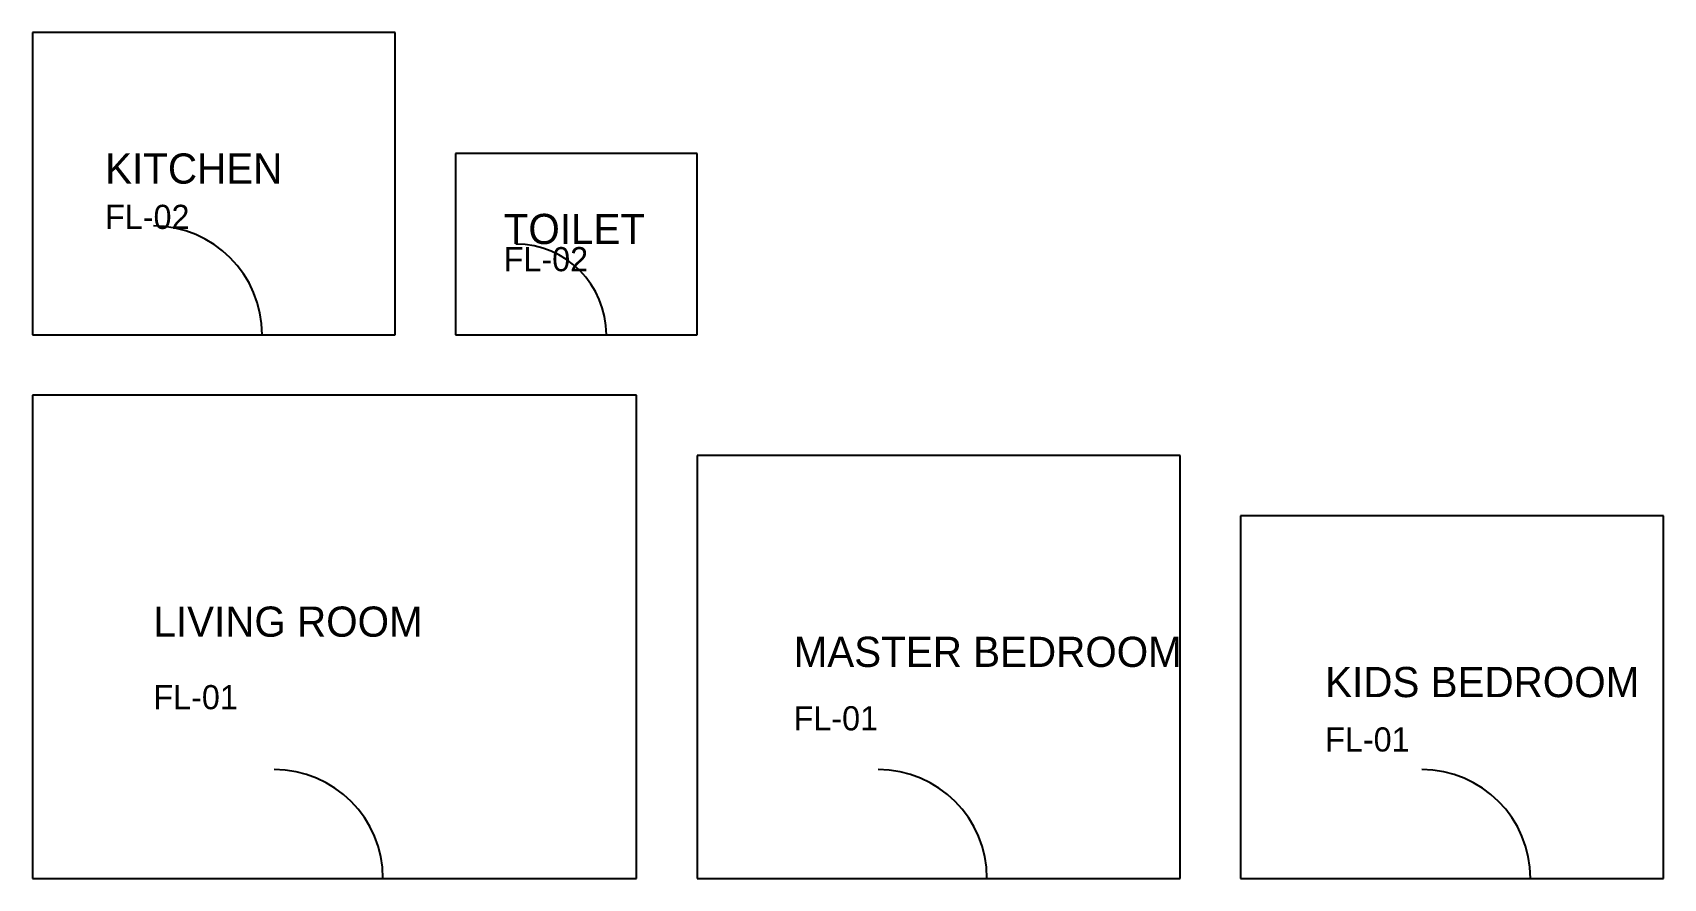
# Model space of a CAD drawing. Header units: millimetres. Extents: x 0 to 13500, y 0 to 7000.
import ezdxf

# ---------------------------------------------------------------- set-up
doc = ezdxf.new("R2010")
doc.units = ezdxf.units.MM

# ---------------------------------------------------------------- blocks, each defined once
blk = doc.blocks.new('MY_DOOR_900_V1')
blk.add_line((0, 0), (900, 0))
blk.add_arc((0, 0), 900, 0, 90)
blk = doc.blocks.new('TOILET_DOOR_750')
blk.add_line((0, 0), (750, 0))
blk.add_arc((0, 0), 750, 0, 90)

msp = doc.modelspace()

# ---------------------------------------------------------------- linework, layer by layer
at = {"layer": 'CIVIL_BRICK_WALL'}
for p, q in [((3000, 7000), (0, 7000)), ((0, 7000), (0, 4500)), ((3000, 4500), (3000, 7000)), ((5500, 6000), (3500, 6000)), ((3500, 6000), (3500, 4500)), ((5500, 4500), (5500, 6000)), ((0, 4500), (3000, 4500)), ((3500, 4500), (5500, 4500)), ((5000, 4000), (0, 4000)), ((0, 4000), (0, 0)), ((5000, 0), (5000, 4000)), ((9500, 3500), (5500, 3500)), ((5500, 3500), (5500, 0)), ((9500, 0), (9500, 3500)), ((13500, 3000), (10000, 3000)), ((10000, 3000), (10000, 0)), ((13500, 0), (13500, 3000)), ((0, 0), (5000, 0)), ((5500, 0), (9500, 0)), ((10000, 0), (13500, 0))]:
    msp.add_line(p, q, dxfattribs=at)

# ---------------------------------------------------------------- block references
at = {"layer": 'CUSTOM_DOOR_SWING'}
for name, p in [('MY_DOOR_900_V1', (1000, 4500)), ('TOILET_DOOR_750', (4000, 4500)), ('MY_DOOR_900_V1', (2000, 0)), ('MY_DOOR_900_V1', (7000, 0)), ('MY_DOOR_900_V1', (11500, 0))]:
    msp.add_blockref(name, p, dxfattribs=at)

# ---------------------------------------------------------------- texts
at = {"layer": 'FLOOR_VITRIFIED_TILES'}
for s, p in [('FL-02', (600, 5375)), ('FL-02', (3900, 5025)), ('FL-01', (1000, 1400)), ('FL-01', (6300, 1225)), ('FL-01', (10700, 1050))]:
    msp.add_text(s, height=200, dxfattribs=at).set_placement(p)
at = {"layer": 'ROOM_TAGS'}
for s, p in [('KITCHEN', (600, 5750)), ('TOILET', (3900, 5250)), ('LIVING ROOM', (1000, 2000)), ('MASTER BEDROOM', (6300, 1750)), ('KIDS BEDROOM', (10700, 1500))]:
    msp.add_text(s, height=250, dxfattribs=at).set_placement(p)

doc.saveas('drawing.dxf')
